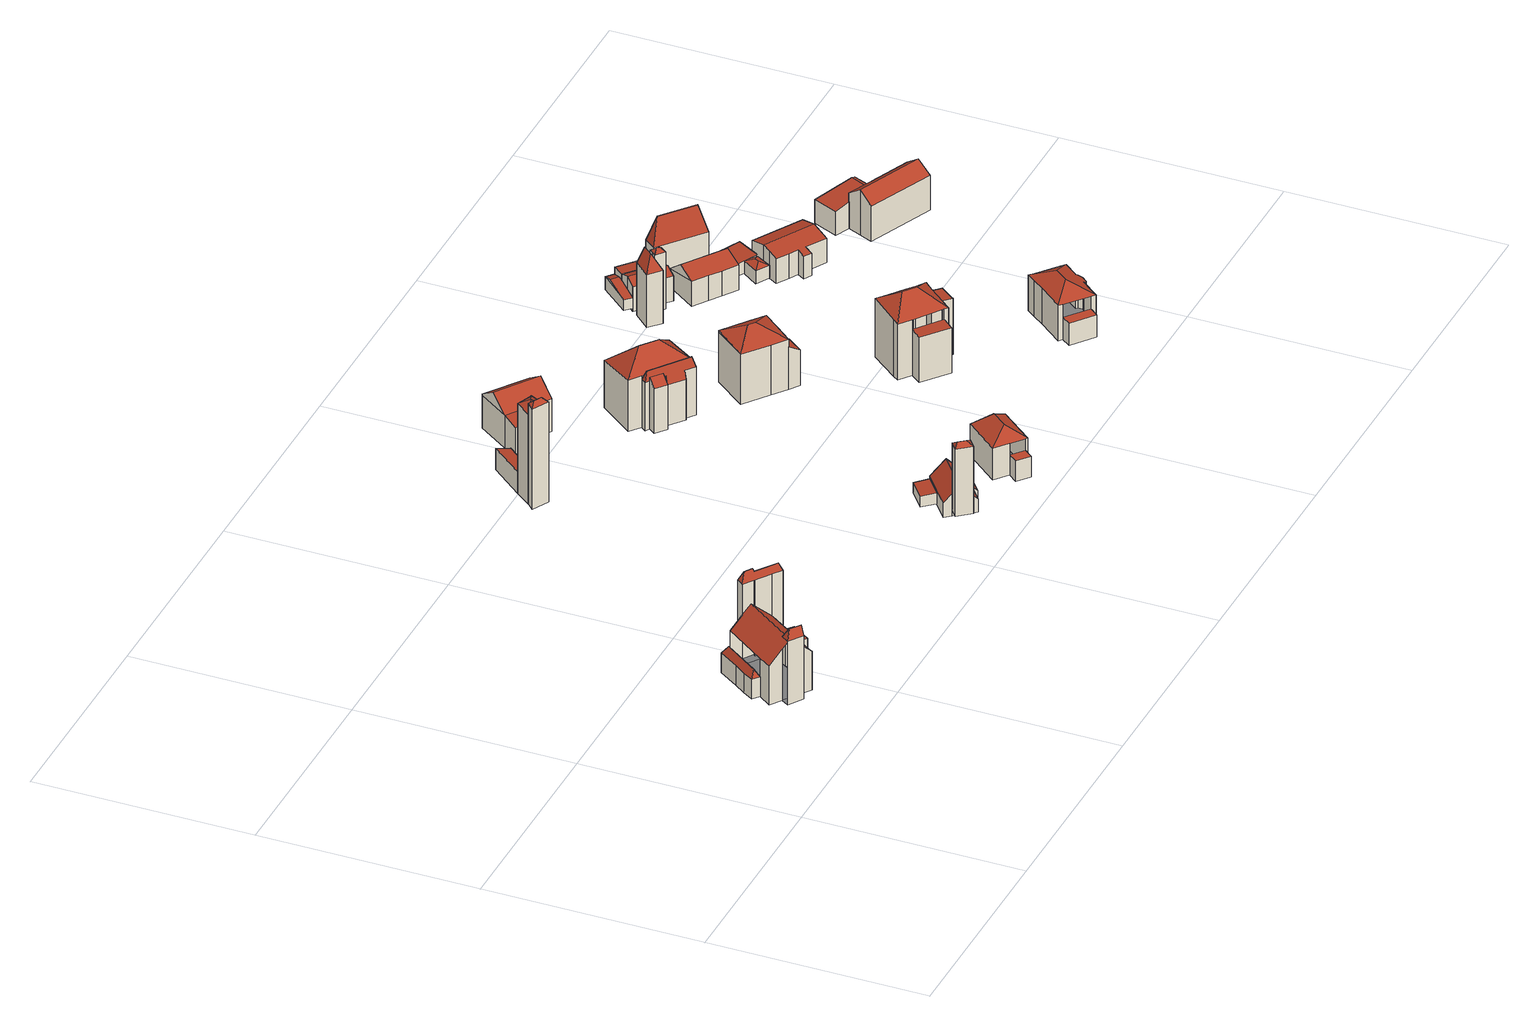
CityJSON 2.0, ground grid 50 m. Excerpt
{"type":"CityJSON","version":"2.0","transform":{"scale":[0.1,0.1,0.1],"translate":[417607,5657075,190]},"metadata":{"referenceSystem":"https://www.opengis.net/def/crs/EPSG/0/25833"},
"CityObjects":{
"building1":{"type":"Building","attributes":{"Gemeindeschluessel":14612000,"Geometrietyp2DReferenz":"3000","function":"31001_9998","roofType":"9999"},"children":["building1-1","building1-2","building1-3","building1-4","building1-5"]},
"building1-1":{"type":"BuildingPart","attributes":{"Dachtyp_tdc":"tdcFreeFormRoof","Dachneigung":67.09,"QualitaetDacherkennung":6,"Geometrietyp2DReferenz":"3000","measuredHeight":22.16,"roofType":"5000"},"parents":["building1"],"geometry":[{"type":"MultiSurface","lod":"2","boundaries":[[[0,1,2,3]],[[1,4,5,2]],[[4,6,7,5]],[[6,8,9,7]],[[8,10,11,9]],[[10,12,13,11]],[[12,14,13]],[[0,3,15]],[[16,10,8]],[[17,16,8,6]],[[18,17,6,4]],[[19,18,4,1]],[[19,1,0]],[[0,12,10,16,17,18,19]],[[2,5,7,9,11,13,20,3]]],"semantics":{"surfaces":[{"type":"WallSurface"},{"type":"RoofSurface"},{"type":"GroundSurface"}],"values":[0,0,0,0,0,0,0,0,1,1,1,1,1,1,2]}}]},
"building1-2":{"type":"BuildingPart","attributes":{"Dachtyp_tdc":"tdcGableRoof","Dachneigung":43.38,"QualitaetDacherkennung":53,"Geometrietyp2DReferenz":"3000","measuredHeight":14.36,"roofType":"3100"},"parents":["building1"],"geometry":[{"type":"MultiSurface","lod":"2","boundaries":[[[21,22,23]],[[21,24,25,22]],[[24,26,27,25]],[[26,28,29,27]],[[30,31,32,33]],[[31,34,35,36,32]],[[37,15,3,38]],[[14,39,40,13]],[[39,41,40]],[[42,15,37,34,31,30,43,44]],[[44,28,26,24,21,39,14,42]],[[22,25,27,29,45,46,33,32,36,47,38,3,20,13,40]]],"semantics":{"surfaces":[{"type":"WallSurface"},{"type":"RoofSurface"},{"type":"GroundSurface"}],"values":[0,0,0,0,0,0,0,0,0,1,1,2]}}]},
"building1-3":{"type":"BuildingPart","attributes":{"Dachtyp_tdc":"tdcFreeFormRoof","Dachneigung":60.33,"QualitaetDacherkennung":12,"Geometrietyp2DReferenz":"3000","measuredHeight":6.65,"roofType":"5000"},"parents":["building1"],"geometry":[{"type":"MultiSurface","lod":"2","boundaries":[[[48,49,50,51]],[[49,52,53,50]],[[52,54,55,53]],[[54,56,38,55]],[[56,57,47,38]],[[35,58,59,36]],[[58,48,51,59]],[[57,56,54,52,60]],[[52,49,48,58,61,60]],[[58,35,61]],[[35,57,60,61]],[[51,50,53,55,38,47,36,59]]],"semantics":{"surfaces":[{"type":"WallSurface"},{"type":"RoofSurface"},{"type":"GroundSurface"}],"values":[0,0,0,0,0,0,0,1,1,1,1,2]}}]},
"building1-4":{"type":"BuildingPart","attributes":{"Dachtyp_tdc":"tdcPolyFlatRoof","Dachneigung":0,"QualitaetDacherkennung":58,"Geometrietyp2DReferenz":"3000","measuredHeight":9.2,"roofType":"1000"},"parents":["building1"],"geometry":[{"type":"MultiSurface","lod":"2","boundaries":[[[41,62,63,40]],[[62,64,65,63]],[[64,23,22,65]],[[23,64,62,41]],[[40,63,65,22]]],"semantics":{"surfaces":[{"type":"WallSurface"},{"type":"RoofSurface"},{"type":"GroundSurface"}],"values":[0,0,0,1,2]}}]},
"building1-5":{"type":"BuildingPart","attributes":{"Dachtyp_tdc":"tdcFreeFormRoof","Dachneigung":63.24,"QualitaetDacherkennung":10,"Geometrietyp2DReferenz":"3000","measuredHeight":17.69,"roofType":"5000"},"parents":["building1"],"geometry":[{"type":"MultiSurface","lod":"2","boundaries":[[[66,67,68,29,28]],[[67,69,70,68]],[[71,72,69]],[[73,71,69,67]],[[73,67,66]],[[71,73,66,72]],[[29,68,70,33,46,45]]],"semantics":{"surfaces":[{"type":"WallSurface"},{"type":"RoofSurface"},{"type":"GroundSurface"}],"values":[0,0,1,1,0,1,2]}}]},
"building2":{"type":"Building","attributes":{"Dachtyp_tdc":"tdcFreeFormRoof","Gemeindeschluessel":14612000,"Dachneigung":43.32,"QualitaetDacherkennung":6,"Geometrietyp2DReferenz":"3000","measuredHeight":25.59,"function":"31001_9998","roofType":"5000"},"geometry":[{"type":"Solid","lod":"2","boundaries":[[[[74,75,76,77]],[[75,78,79,76]],[[78,80,81,79]],[[80,74,77,81]],[[82,80,78]],[[83,82,78,75]],[[83,75,74]],[[82,83,74,80]],[[77,76,79,81]]]],"semantics":{"surfaces":[{"type":"WallSurface"},{"type":"RoofSurface"},{"type":"GroundSurface"}],"values":[[0,0,0,0,1,1,1,1,2]]}}]},
"building3":{"type":"Building","attributes":{"Dachtyp_tdc":"tdcFreeFormRoof","Gemeindeschluessel":14612000,"Dachneigung":30.47,"QualitaetDacherkennung":8,"Geometrietyp2DReferenz":"3000","measuredHeight":23.4,"function":"31001_9998","roofType":"5000"},"geometry":[{"type":"Solid","lod":"2","boundaries":[[[[84,85,86,87]],[[85,88,89,86]],[[88,90,91,89]],[[90,92,93,91]],[[92,94,95,93]],[[94,84,87,95]],[[96,94,92]],[[97,96,92,90]],[[98,97,90,88]],[[99,98,88,85]],[[99,85,84]],[[96,97,98,99,84,94]],[[87,86,89,91,93,95]]]],"semantics":{"surfaces":[{"type":"WallSurface"},{"type":"RoofSurface"},{"type":"GroundSurface"}],"values":[[0,0,0,0,0,0,1,1,1,1,1,1,2]]}}]},
"building4":{"type":"Building","attributes":{"Dachtyp_tdc":"tdcFreeFormRoof","Gemeindeschluessel":14612000,"Dachneigung":35.99,"QualitaetDacherkennung":15,"Geometrietyp2DReferenz":"3000","measuredHeight":17.41,"function":"31001_9998","roofType":"5000"},"geometry":[{"type":"Solid","lod":"2","boundaries":[[[[100,101,102,103]],[[104,105,101,100]],[[105,106,102,101]],[[106,107,103,102]],[[107,104,100,103]],[[108,107,106]],[[109,108,106,105]],[[109,105,104]],[[108,109,104,107]]]],"semantics":{"surfaces":[{"type":"GroundSurface"},{"type":"WallSurface"},{"type":"RoofSurface"}],"values":[[0,1,1,1,1,2,2,2,2]]}}]},
"building5":{"type":"Building","attributes":{"Dachtyp_tdc":"tdcPolyFlatRoof","Gemeindeschluessel":14612000,"Dachneigung":16.91,"QualitaetDacherkennung":70,"Geometrietyp2DReferenz":"3000","measuredHeight":5.22,"function":"31001_9998","roofType":"2100"},"geometry":[{"type":"Solid","lod":"2","boundaries":[[[[110,111,91,93]],[[111,112,113,91]],[[112,114,115,113]],[[114,110,93,115]],[[114,112,111,110]],[[93,91,113,115]]]],"semantics":{"surfaces":[{"type":"WallSurface"},{"type":"RoofSurface"},{"type":"GroundSurface"}],"values":[[0,0,0,0,1,2]]}}]},
"building6":{"type":"Building","attributes":{"Dachtyp_tdc":"tdcGableRoof","Gemeindeschluessel":14612000,"Dachneigung":44.65,"QualitaetDacherkennung":78,"Geometrietyp2DReferenz":"3000","measuredHeight":7.04,"function":"31001_9998","roofType":"3100"},"geometry":[{"type":"Solid","lod":"2","boundaries":[[[[116,117,118,119]],[[117,120,121,118]],[[120,122,123,121]],[[122,124,125,123]],[[124,126,127,125]],[[126,128,129,127]],[[128,130,131,129]],[[130,132,133,131]],[[132,134,135,133]],[[134,136,137,135]],[[136,138,139,137]],[[138,140,141,139]],[[140,116,119,141]],[[136,134,132,130,128,126]],[[126,124,122,120,117,116,140,138,136]],[[119,118,121,123,125,127,129,131,133,135,137,139,141]]]],"semantics":{"surfaces":[{"type":"WallSurface"},{"type":"RoofSurface"},{"type":"GroundSurface"}],"values":[[0,0,0,0,0,0,0,0,0,0,0,0,0,1,1,2]]}}]},
"building7":{"type":"Building","attributes":{"Dachtyp_tdc":"tdcPolyFlatRoof","Gemeindeschluessel":14612000,"Dachneigung":4.9,"QualitaetDacherkennung":63,"Geometrietyp2DReferenz":"3000","measuredHeight":2.73,"function":"31001_9998","roofType":"2100"},"geometry":[{"type":"Solid","lod":"2","boundaries":[[[[142,143,135,144]],[[143,145,133,135]],[[145,146,147,133]],[[146,142,144,147]],[[146,145,143,142]],[[144,135,133,147]]]],"semantics":{"surfaces":[{"type":"WallSurface"},{"type":"RoofSurface"},{"type":"GroundSurface"}],"values":[[0,0,0,0,1,2]]}}]},
"building8":{"type":"Building","attributes":{"Gemeindeschluessel":14612000,"Geometrietyp2DReferenz":"3000","function":"31001_9998","roofType":"9999"},"children":["building8-1","building8-2"]},
"building8-1":{"type":"BuildingPart","attributes":{"Dachtyp_tdc":"tdcGableRoof","Dachneigung":34.64,"QualitaetDacherkennung":62,"Geometrietyp2DReferenz":"3000","measuredHeight":11.15,"roofType":"3100"},"parents":["building8"],"geometry":[{"type":"MultiSurface","lod":"2","boundaries":[[[148,149,150,151]],[[148,152,153,149]],[[152,154,155,153]],[[154,156,157,155]],[[156,158,159,157]],[[158,156,154,160,161,151]],[[162,163,161,160]],[[148,163,162,152]],[[152,162,160,154]],[[151,161,163,148]],[[150,149,153,155,157,159]]],"semantics":{"surfaces":[{"type":"WallSurface"},{"type":"RoofSurface"},{"type":"GroundSurface"}],"values":[0,0,0,0,0,1,1,0,0,0,2]}}]},
"building8-2":{"type":"BuildingPart","attributes":{"Dachtyp_tdc":"tdcPolyFlatRoof","Dachneigung":10.77,"QualitaetDacherkennung":64,"Geometrietyp2DReferenz":"3000","measuredHeight":8.03,"roofType":"2100"},"parents":["building8"],"geometry":[{"type":"MultiSurface","lod":"2","boundaries":[[[164,151,150,165]],[[158,166,167,159]],[[166,168,169,167]],[[168,164,165,169]],[[168,166,158,151,164]],[[165,150,159,167,169]]],"semantics":{"surfaces":[{"type":"WallSurface"},{"type":"RoofSurface"},{"type":"GroundSurface"}],"values":[0,0,0,0,1,2]}}]},
"building9":{"type":"Building","attributes":{"Gemeindeschluessel":14612000,"Geometrietyp2DReferenz":"3000","function":"31001_9998","roofType":"9999"},"children":["building9-1","building9-2"]},
"building9-1":{"type":"BuildingPart","attributes":{"Dachtyp_tdc":"tdcPolyFlatRoof","Dachneigung":0,"QualitaetDacherkennung":51,"Geometrietyp2DReferenz":"3000","measuredHeight":5.01,"roofType":"1000"},"parents":["building9"],"geometry":[{"type":"MultiSurface","lod":"2","boundaries":[[[170,171,172,173]],[[174,175,176,177]],[[175,170,173,176]],[[175,174,171,170]],[[173,172,177,176]]],"semantics":{"surfaces":[{"type":"WallSurface"},{"type":"RoofSurface"},{"type":"GroundSurface"}],"values":[0,0,0,1,2]}}]},
"building9-2":{"type":"BuildingPart","attributes":{"Dachtyp_tdc":"tdcHipRoof","Dachneigung":35.22,"QualitaetDacherkennung":75,"Geometrietyp2DReferenz":"3000","measuredHeight":10.64,"roofType":"3200"},"parents":["building9"],"geometry":[{"type":"MultiSurface","lod":"2","boundaries":[[[178,179,180,181]],[[179,182,183,180]],[[182,184,177,183]],[[184,174,177]],[[185,186,187,172,171]],[[186,188,189,187]],[[188,178,181,189]],[[179,178,188,190]],[[186,185,184,182,191]],[[188,186,191,190]],[[182,179,190,191]],[[181,180,183,177,172,187,189]]],"semantics":{"surfaces":[{"type":"WallSurface"},{"type":"RoofSurface"},{"type":"GroundSurface"}],"values":[0,0,0,0,0,0,0,1,1,1,1,2]}}]},
"building10":{"type":"Building","attributes":{"Gemeindeschluessel":14612000,"Geometrietyp2DReferenz":"3000","function":"31001_9998","roofType":"9999"},"children":["building10-1","building10-2","building10-3"]},
"building10-1":{"type":"BuildingPart","attributes":{"Dachtyp_tdc":"tdcHipRoof","Dachneigung":43.11,"QualitaetDacherkennung":27,"Geometrietyp2DReferenz":"3000","measuredHeight":16.66,"roofType":"3200"},"parents":["building10"],"geometry":[{"type":"MultiSurface","lod":"2","boundaries":[[[192,193,194,195]],[[193,196,197,194]],[[196,198,199,197]],[[198,200,201,199]],[[200,202,203,201]],[[202,204,205,203]],[[204,206,207,205]],[[206,208,207]],[[209,192,195,210,211]],[[206,204,212]],[[193,192,213]],[[204,202,200,198,196,193,213,212]],[[192,209,206,212,213]],[[195,194,197,199,201,203,205,207,210]]],"semantics":{"surfaces":[{"type":"WallSurface"},{"type":"RoofSurface"},{"type":"GroundSurface"}],"values":[0,0,0,0,0,0,0,0,0,1,1,1,1,2]}}]},
"building10-2":{"type":"BuildingPart","attributes":{"Dachtyp_tdc":"tdcPolyFlatRoof","Dachneigung":43.28,"QualitaetDacherkennung":29,"Geometrietyp2DReferenz":"3000","measuredHeight":12.68,"roofType":"2100"},"parents":["building10"],"geometry":[{"type":"MultiSurface","lod":"2","boundaries":[[[214,215,216,217,218]],[[215,219,220,216]],[[219,221,222,223,220]],[[219,215,214,221]],[[223,217,216,220]]],"semantics":{"surfaces":[{"type":"WallSurface"},{"type":"RoofSurface"},{"type":"GroundSurface"}],"values":[0,0,0,1,2]}}]},
"building10-3":{"type":"BuildingPart","attributes":{"Dachtyp_tdc":"tdcFreeFormRoof","Dachneigung":72.92,"QualitaetDacherkennung":27,"Geometrietyp2DReferenz":"3000","measuredHeight":14.11,"roofType":"5000"},"parents":["building10"],"geometry":[{"type":"MultiSurface","lod":"2","boundaries":[[[224,225,226,227]],[[225,218,217,226]],[[222,228,223]],[[228,229,230,223]],[[229,211,210,230]],[[208,231,232,207]],[[231,233,234,232]],[[233,235,236,234]],[[235,237,238,236]],[[237,224,227,238]],[[233,231,208,239]],[[208,211,240,239]],[[211,229,240]],[[229,228,222,218,225,224,237,235,233,239,240]],[[227,226,217,223,230,210,207,232,234,236,238]]],"semantics":{"surfaces":[{"type":"WallSurface"},{"type":"RoofSurface"},{"type":"GroundSurface"}],"values":[0,0,0,0,0,0,0,0,0,0,1,1,1,1,2]}}]},
"building11":{"type":"Building","attributes":{"Gemeindeschluessel":14612000,"Geometrietyp2DReferenz":"3000","function":"31001_9998","roofType":"9999"},"children":["building11-1","building11-2"]},
"building11-1":{"type":"BuildingPart","attributes":{"Dachtyp_tdc":"tdcPolyFlatRoof","Dachneigung":29.55,"QualitaetDacherkennung":54,"Geometrietyp2DReferenz":"3000","measuredHeight":10.35,"roofType":"2100"},"parents":["building11"],"geometry":[{"type":"MultiSurface","lod":"2","boundaries":[[[241,242,243,244]],[[242,245,246,243]],[[245,247,248,246]],[[247,245,242,241]],[[244,243,246,248]]],"semantics":{"surfaces":[{"type":"WallSurface"},{"type":"RoofSurface"},{"type":"GroundSurface"}],"values":[0,0,0,1,2]}}]},
"building11-2":{"type":"BuildingPart","attributes":{"Dachtyp_tdc":"tdcHipRoof","Dachneigung":28.49,"QualitaetDacherkennung":67,"Geometrietyp2DReferenz":"3000","measuredHeight":14.99,"roofType":"3200"},"parents":["building11"],"geometry":[{"type":"MultiSurface","lod":"2","boundaries":[[[249,250,251,252]],[[250,253,254,251]],[[253,255,256,254]],[[255,257,258,256]],[[257,259,260,258]],[[259,261,241,244,260]],[[262,249,252,248,247]],[[263,250,264]],[[262,265,266,267]],[[250,249,262,267,264]],[[268,269,263,264,267,266]],[[255,269,268,257]],[[257,268,266,259]],[[253,263,269,255]],[[259,266,265,261]],[[261,265,262]],[[250,263,253]],[[252,251,254,256,258,260,244,248]]],"semantics":{"surfaces":[{"type":"WallSurface"},{"type":"RoofSurface"},{"type":"GroundSurface"}],"values":[0,0,0,0,0,0,0,1,1,1,1,0,0,0,0,0,0,2]}}]},
"building12":{"type":"Building","attributes":{"Dachtyp_tdc":"tdcGableRoof","Gemeindeschluessel":14612000,"Dachneigung":69.99,"QualitaetDacherkennung":7,"Geometrietyp2DReferenz":"3000","measuredHeight":8.06,"function":"31001_9998","roofType":"3100"},"geometry":[{"type":"Solid","lod":"2","boundaries":[[[[270,271,272]],[[273,270,272,274]],[[271,275,274,272]],[[276,277,278,279]],[[270,273,277,276]],[[273,275,278,277]],[[275,271,279,278]],[[271,270,276,279]],[[275,273,274]]]],"semantics":{"surfaces":[{"type":"WallSurface"},{"type":"RoofSurface"},{"type":"GroundSurface"}],"values":[[0,1,1,2,0,0,0,0,0]]}}]},
"building13":{"type":"Building","attributes":{"Dachtyp_tdc":"tdcFreeFormRoof","Gemeindeschluessel":14612000,"Dachneigung":62.04,"QualitaetDacherkennung":6,"Geometrietyp2DReferenz":"3000","measuredHeight":16.46,"function":"31001_9998","roofType":"5000"},"geometry":[{"type":"Solid","lod":"2","boundaries":[[[[280,281,282,283]],[[281,284,285,282]],[[284,286,287,285]],[[286,288,289,287]],[[288,280,283,289]],[[290,288,286]],[[291,290,286,284]],[[291,284,281]],[[290,280,288]],[[291,280,290]],[[280,291,281]],[[283,282,285,287,289]]]],"semantics":{"surfaces":[{"type":"WallSurface"},{"type":"RoofSurface"},{"type":"GroundSurface"}],"values":[[0,0,0,0,0,0,1,1,1,1,1,2]]}}]},
"building14":{"type":"Building","attributes":{"Dachtyp_tdc":"tdcFreeFormRoof","Gemeindeschluessel":14612000,"Dachneigung":12.73,"QualitaetDacherkennung":22,"Geometrietyp2DReferenz":"3000","measuredHeight":4.02,"function":"31001_9998","roofType":"5000"},"geometry":[{"type":"Solid","lod":"2","boundaries":[[[[292,293,294,295]],[[293,296,297,294]],[[296,298,299,297]],[[298,300,301,299]],[[300,292,295,301]],[[302,296,293,303]],[[298,302,303,292,300]],[[298,296,302]],[[293,292,303]],[[295,294,297,299,301]]]],"semantics":{"surfaces":[{"type":"WallSurface"},{"type":"RoofSurface"},{"type":"GroundSurface"}],"values":[[0,0,0,0,0,1,1,0,0,2]]}}]},
"building15":{"type":"Building","attributes":{"Gemeindeschluessel":14612000,"Geometrietyp2DReferenz":"3000","function":"31001_9998","roofType":"9999"},"children":["building15-1","building15-2"]},
"building15-1":{"type":"BuildingPart","attributes":{"Dachtyp_tdc":"tdcFreeFormRoof","Dachneigung":41.7,"QualitaetDacherkennung":9,"Geometrietyp2DReferenz":"3000","measuredHeight":14.93,"roofType":"5000"},"parents":["building15"],"geometry":[{"type":"MultiSurface","lod":"2","boundaries":[[[304,305,306,307]],[[305,308,309,306]],[[308,310,311,312,309]],[[313,304,307,314,315]],[[316,310,308,305]],[[317,316,305,304]],[[317,304,313]],[[316,317,313,310]],[[307,306,309,312,314]]],"semantics":{"surfaces":[{"type":"WallSurface"},{"type":"RoofSurface"},{"type":"GroundSurface"}],"values":[0,0,0,0,1,1,1,1,2]}}]},
"building15-2":{"type":"BuildingPart","attributes":{"Dachtyp_tdc":"tdcGableRoof","Dachneigung":21.97,"QualitaetDacherkennung":66,"Geometrietyp2DReferenz":"3000","measuredHeight":7.11,"roofType":"3100"},"parents":["building15"],"geometry":[{"type":"MultiSurface","lod":"2","boundaries":[[[318,319,320,321]],[[319,322,323,320]],[[322,315,314,323]],[[311,324,325,312]],[[324,326,327,325]],[[326,328,329,327]],[[328,330,331,329]],[[330,332,333,331]],[[332,318,321,333]],[[328,326,324,311,315,322,319]],[[319,318,332,330,328]],[[321,320,323,314,312,325,327,329,331,333]]],"semantics":{"surfaces":[{"type":"WallSurface"},{"type":"RoofSurface"},{"type":"GroundSurface"}],"values":[0,0,0,0,0,0,0,0,0,1,1,2]}}]},
"building16":{"type":"Building","attributes":{"Gemeindeschluessel":14612000,"Geometrietyp2DReferenz":"3000","function":"31001_9998","roofType":"9999"},"children":["building16-1","building16-2","building16-3"]},
"building16-1":{"type":"BuildingPart","attributes":{"Dachtyp_tdc":"tdcHipRoof","Dachneigung":35.23,"QualitaetDacherkennung":57,"Geometrietyp2DReferenz":"3000","measuredHeight":17.44,"roofType":"3200"},"parents":["building16"],"geometry":[{"type":"MultiSurface","lod":"2","boundaries":[[[334,335,336,337]],[[335,338,339,336]],[[338,340,341,339]],[[340,342,343,341]],[[342,344,345,343]],[[344,346,347,345]],[[346,348,349,347]],[[348,350,351,349]],[[350,352,351]],[[353,354,355,356]],[[354,357,358,359,355]],[[360,334,337,361,362]],[[354,353,350,348,363]],[[338,335,334,364]],[[348,346,344,342,340,338,364,363]],[[334,360,357,354,363,364]],[[337,336,339,341,343,345,347,349,351,356,355,359,361]]],"semantics":{"surfaces":[{"type":"WallSurface"},{"type":"RoofSurface"},{"type":"GroundSurface"}],"values":[0,0,0,0,0,0,0,0,0,0,0,0,1,1,1,1,2]}}]},
"building16-2":{"type":"BuildingPart","attributes":{"Dachtyp_tdc":"tdcPolyFlatRoof","Dachneigung":4.23,"QualitaetDacherkennung":62,"Geometrietyp2DReferenz":"3000","measuredHeight":11.32,"roofType":"2100"},"parents":["building16"],"geometry":[{"type":"MultiSurface","lod":"2","boundaries":[[[358,365,366,359]],[[365,367,368,366]],[[365,358,362,367]],[[368,361,359,366]],[[367,362,361,368]]],"semantics":{"surfaces":[{"type":"WallSurface"},{"type":"RoofSurface"},{"type":"GroundSurface"}],"values":[0,0,1,2,0]}}]},
"building16-3":{"type":"BuildingPart","attributes":{"Dachtyp_tdc":"tdcPolyFlatRoof","Dachneigung":2.99,"QualitaetDacherkennung":46,"Geometrietyp2DReferenz":"3000","measuredHeight":13.96,"roofType":"2100"},"parents":["building16"],"geometry":[{"type":"MultiSurface","lod":"2","boundaries":[[[352,369,370,351]],[[369,371,372,370]],[[371,373,374,372]],[[373,375,376,374]],[[375,353,356,376]],[[375,373,371,369,352,353]],[[356,351,370,372,374,376]]],"semantics":{"surfaces":[{"type":"WallSurface"},{"type":"RoofSurface"},{"type":"GroundSurface"}],"values":[0,0,0,0,0,1,2]}}]},
"building17":{"type":"Building","attributes":{"Dachtyp_tdc":"tdcPolyFlatRoof","Gemeindeschluessel":14612000,"Dachneigung":5.29,"QualitaetDacherkennung":73,"Geometrietyp2DReferenz":"3000","measuredHeight":5.94,"function":"31001_9998","roofType":"2100"},"geometry":[{"type":"Solid","lod":"2","boundaries":[[[[377,378,379,380]],[[378,381,382,379]],[[381,383,384,382]],[[383,385,386,384]],[[385,387,388,386]],[[387,389,390,388]],[[389,377,380,390]],[[389,387,385,383,381,378,377]],[[380,379,382,384,386,388,390]]]],"semantics":{"surfaces":[{"type":"WallSurface"},{"type":"RoofSurface"},{"type":"GroundSurface"}],"values":[[0,0,0,0,0,0,0,1,2]]}}]},
"building18":{"type":"Building","attributes":{"Dachtyp_tdc":"tdcFreeFormRoof","Gemeindeschluessel":14612000,"Dachneigung":38.67,"QualitaetDacherkennung":68,"Geometrietyp2DReferenz":"3000","measuredHeight":7.83,"function":"31001_9998","roofType":"5000"},"geometry":[{"type":"Solid","lod":"2","boundaries":[[[[391,392,393,394]],[[392,395,396,393]],[[395,397,398,396]],[[397,399,400,398]],[[399,401,402,400]],[[401,391,394,402]],[[403,399,397,404]],[[391,401,403,404,395,392]],[[397,395,404]],[[401,399,403]],[[394,393,396,398,400,402]]]],"semantics":{"surfaces":[{"type":"WallSurface"},{"type":"RoofSurface"},{"type":"GroundSurface"}],"values":[[0,0,0,0,0,0,1,1,0,0,2]]}}]},
"building19":{"type":"Building","attributes":{"Dachtyp_tdc":"tdcFreeFormRoof","Gemeindeschluessel":14612000,"Dachneigung":74.89,"QualitaetDacherkennung":11,"Geometrietyp2DReferenz":"3000","measuredHeight":13,"function":"31001_9998","roofType":"5000"},"geometry":[{"type":"Solid","lod":"2","boundaries":[[[[405,406,407,408]],[[406,409,410,407]],[[409,411,412,410]],[[411,405,408,412]],[[413,411,409]],[[414,413,409,406]],[[414,406,405]],[[413,414,405,411]],[[408,407,410,412]]]],"semantics":{"surfaces":[{"type":"WallSurface"},{"type":"RoofSurface"},{"type":"GroundSurface"}],"values":[[0,0,0,0,1,1,1,1,2]]}}]},
"building20":{"type":"Building","attributes":{"Gemeindeschluessel":14612000,"Geometrietyp2DReferenz":"3000","function":"31001_9998","roofType":"9999"},"children":["building20-1","building20-2"]},
"building20-1":{"type":"BuildingPart","attributes":{"Dachtyp_tdc":"tdcFreeFormRoof","Dachneigung":25.56,"QualitaetDacherkennung":23,"Geometrietyp2DReferenz":"3000","measuredHeight":3.95,"roofType":"5000"},"parents":["building20"],"geometry":[{"type":"MultiSurface","lod":"2","boundaries":[[[415,416,417,418,419]],[[420,421,422,423]],[[421,415,419,422]],[[420,424,416,425]],[[426,425,416,415]],[[426,415,421]],[[421,420,425,426]],[[419,418,423,422]]],"semantics":{"surfaces":[{"type":"WallSurface"},{"type":"RoofSurface"},{"type":"GroundSurface"}],"values":[0,0,0,1,1,1,1,2]}}]},
"building20-2":{"type":"BuildingPart","attributes":{"Dachtyp_tdc":"tdcPolyFlatRoof","Dachneigung":10.02,"QualitaetDacherkennung":53,"Geometrietyp2DReferenz":"3000","measuredHeight":3.57,"roofType":"2100"},"parents":["building20"],"geometry":[{"type":"MultiSurface","lod":"2","boundaries":[[[427,428,429,430]],[[428,431,420,423,429]],[[417,432,433,418]],[[432,434,435,433]],[[434,427,430,435]],[[434,432,417,424,431,428,427]],[[430,429,423,418,433,435]]],"semantics":{"surfaces":[{"type":"WallSurface"},{"type":"RoofSurface"},{"type":"GroundSurface"}],"values":[0,0,0,0,0,1,2]}}]},
"building21":{"type":"Building","attributes":{"Dachtyp_tdc":"tdcGableRoof","Gemeindeschluessel":14612000,"Dachneigung":14.1,"QualitaetDacherkennung":73,"Geometrietyp2DReferenz":"3000","measuredHeight":7.09,"function":"31001_9998","roofType":"3100"},"geometry":[{"type":"Solid","lod":"2","boundaries":[[[[436,437,438,439]],[[437,440,441,438]],[[440,442,443,441]],[[442,444,445,443]],[[444,446,447,445]],[[446,448,449,447]],[[448,450,451,449]],[[450,452,453,451]],[[452,454,455,453]],[[454,456,457,455]],[[456,458,459,457]],[[458,436,439,459]],[[454,452,450,448]],[[448,446,444,442,440,437,436,458,456,454]],[[439,438,441,443,445,447,449,451,453,455,457,459]]]],"semantics":{"surfaces":[{"type":"WallSurface"},{"type":"RoofSurface"},{"type":"GroundSurface"}],"values":[[0,0,0,0,0,0,0,0,0,0,0,0,1,1,2]]}}]},
"building22":{"type":"Building","attributes":{"Gemeindeschluessel":14612000,"Geometrietyp2DReferenz":"3000","function":"31001_9998","roofType":"9999"},"children":["building22-1","building22-2"]},
"building22-1":{"type":"BuildingPart","attributes":{"Dachtyp_tdc":"tdcHipRoof","Dachneigung":29.95,"QualitaetDacherkennung":75,"Geometrietyp2DReferenz":"3000","measuredHeight":11.08,"roofType":"3200"},"parents":["building22"],"geometry":[{"type":"MultiSurface","lod":"2","boundaries":[[[460,461,462,463]],[[461,464,465,462]],[[464,466,467,465]],[[466,468,469,467]],[[468,470,471,469]],[[470,472,471]],[[473,474,475]],[[473,476,477,474]],[[476,478,479,477]],[[478,480,481,479]],[[480,482,483,481]],[[482,484,485,483]],[[484,486,487,485]],[[486,488,489,487]],[[488,490,491,489]],[[490,492,493,491]],[[492,460,463,493]],[[488,486,484,482,494]],[[476,473,470,468,495]],[[482,480,478,476,495,494]],[[468,466,464,461,460,492,490,488,494,495]],[[463,462,465,467,469,471,474,477,479,481,483,485,487,489,491,493]]],"semantics":{"surfaces":[{"type":"WallSurface"},{"type":"RoofSurface"},{"type":"GroundSurface"}],"values":[0,0,0,0,0,0,0,0,0,0,0,0,0,0,0,0,0,1,1,1,1,2]}}]},
"building22-2":{"type":"BuildingPart","attributes":{"Dachtyp_tdc":"tdcPolyFlatRoof","Dachneigung":0,"QualitaetDacherkennung":49,"Geometrietyp2DReferenz":"3000","measuredHeight":5.45,"roofType":"1000"},"parents":["building22"],"geometry":[{"type":"MultiSurface","lod":"2","boundaries":[[[472,496,497,471]],[[496,498,499,497]],[[498,475,474,499]],[[475,498,496,472]],[[471,497,499,474]]],"semantics":{"surfaces":[{"type":"WallSurface"},{"type":"RoofSurface"},{"type":"GroundSurface"}],"values":[0,0,0,1,2]}}]},
"building23":{"type":"Building","attributes":{"Gemeindeschluessel":14612000,"Geometrietyp2DReferenz":"3000","function":"31001_9998","roofType":"9999"},"children":["building23-1","building23-2"]},
"building23-1":{"type":"BuildingPart","attributes":{"Dachtyp_tdc":"tdcGableRoof","Dachneigung":10.33,"QualitaetDacherkennung":17,"Geometrietyp2DReferenz":"3000","measuredHeight":7.49,"roofType":"3100"},"parents":["building23"],"geometry":[{"type":"MultiSurface","lod":"2","boundaries":[[[500,501,502,503,504,505,506,507,508]],[[509,510,503,502]],[[510,511,504,503]],[[511,512,505,504]],[[512,513,506,505]],[[513,514,507,506]],[[514,515,508,507]],[[515,516,500,508]],[[513,512,511,510,509,517]],[[517,516,515,514,513]]],"semantics":{"surfaces":[{"type":"GroundSurface"},{"type":"WallSurface"},{"type":"RoofSurface"}],"values":[0,1,1,1,1,1,1,1,2,2]}}]},
"building23-2":{"type":"BuildingPart","attributes":{"Dachtyp_tdc":"tdcGableRoof","Dachneigung":34.91,"QualitaetDacherkennung":75,"Geometrietyp2DReferenz":"3000","measuredHeight":10.96,"roofType":"3100"},"parents":["building23"],"geometry":[{"type":"MultiSurface","lod":"2","boundaries":[[[518,519,503,520]],[[519,521,509,502,503]],[[522,523,508,500,516]],[[523,524,525,508]],[[524,526,527,525]],[[526,528,529,527]],[[528,530,531,529]],[[530,518,520,531]],[[526,524,523,522,521,519,518]],[[518,530,528,526]],[[520,503,502,501,500,508,525,527,529,531]]],"semantics":{"surfaces":[{"type":"WallSurface"},{"type":"RoofSurface"},{"type":"GroundSurface"}],"values":[0,0,0,0,0,0,0,0,1,1,2]}}]}
},
"vertices":[
[121,183,460],[133,199,460],[133,199,262],[121,183,262],[166,177,460],[166,177,262],[162,172,460],[162,172,262],[210,139,460],[210,139,262],[201,127,460],[201,127,262],[180,142,460],[180,142,262],[180,142,357],[121,183,385],[200,137,477],[152,170,477],[152,174,483],[135,185,483],[138,171,262],
[121,56,356],[121,56,262],[121,56,354],[103,32,356],[103,32,262],[93,16,356],[93,16,262],[67,35,386],[67,35,262],[34,57,387],[8,75,356],[8,75,262],[34,57,262],[29,104,356],[29,104,310],[29,104,262],[97,200,357],[97,200,262],[151,99,357],[151,99,262],[151,99,354],[138,171,405],[35,57,387],[50,46,405],[50,46,262],[35,57,262],[97,199,262],
[29,140,309],[47,165,310],[47,165,262],[29,140,262],[79,212,310],[79,212,262],[95,201,309],[95,201,262],[97,200,309],[97,199,310],[13,116,310],[13,116,262],[82,197,328],[27,118,327],
[167,88,354],[167,88,262],[137,45,354],[137,45,262],
[67,35,418],[55,18,418],[55,18,262],[22,40,418],[22,40,262],[37,43,439],[35,57,418],[61,26,439],
[652,878,380],[668,894,380],[668,894,134],[652,878,134],[700,878,380],[700,878,134],[691,858,380],[691,858,134],[686,873,390],[670,881,390],
[713,872,354],[700,878,354],[700,878,133],[713,872,133],[668,894,354],[668,894,133],[696,929,354],[696,929,133],[730,916,354],[730,916,133],[733,915,354],[733,915,133],[729,913,355],[703,903,367],[702,902,367],[706,890,362],
[972,75,132],[991,90,132],[1015,60,132],[997,45,132],[972,75,297],[991,90,297],[1015,60,297],[997,45,297],[999,61,306],[986,77,306],
[730,916,175],[696,929,185],[758,1005,185],[758,1005,133],[785,983,175],[785,983,133],
[1091,84,137],[1070,67,137],[1070,67,117],[1091,84,117],[1063,77,149],[1063,77,117],[1026,47,149],[1026,47,117],[1015,60,165],[1015,60,117],[1001,77,188],[1001,77,117],[991,90,171],[991,90,117],[979,105,152],[979,105,117],[1019,136,152],[1019,136,117],[1061,170,152],[1061,170,117],[1083,143,188],[1083,143,117],[1107,113,149],[1107,113,117],[1083,94,149],[1083,94,117],
[1039,197,142],[1061,170,145],[1039,197,117],[1019,136,145],[997,163,142],[997,163,117],
[887,1090,214],[887,1090,134],[837,1019,134],[837,1019,214],[980,1025,214],[980,1025,134],[930,954,214],[930,954,134],[895,978,214],[895,978,134],[877,991,214],[877,991,134],[956,990,245],[863,1056,245],[980,1025,217],[887,1090,217],
[814,986,206],[814,986,134],[864,974,210],[864,974,134],[853,958,206],[853,958,134],
[1183,31,150],[1199,51,150],[1199,51,100],[1183,31,100],[1227,28,150],[1211,8,150],[1211,8,100],[1227,28,100],
[1285,111,178],[1295,102,178],[1295,102,100],[1285,111,100],[1231,25,178],[1231,25,100],[1227,28,178],[1199,51,178],[1169,76,178],[1169,76,100],[1233,154,178],[1233,154,100],[1247,107,207],[1218,72,207],
[1036,829,228],[1098,909,218],[1098,909,102],[1036,829,102],[1130,884,218],[1130,884,102],[1134,889,213],[1134,889,102],[1189,846,213],[1189,846,102],[1186,841,219],[1186,841,102],[1217,816,219],[1217,816,102],[1156,737,228],[1156,737,102],[1156,737,220],[1061,810,228],[1061,810,102],[1061,810,220],[1143,806,269],[1106,835,269],
[1086,773,229],[1075,758,211],[1075,758,102],[1086,773,102],[1086,773,220],[1050,778,211],[1050,778,102],[1061,793,229],[1061,793,220],[1061,793,102],
[1089,764,201],[1092,769,220],[1092,769,102],[1089,764,102],[1061,793,221],[1052,799,220],[1052,799,102],[1155,737,220],[1155,737,102],[1147,726,220],[1147,726,102],[1126,742,220],[1126,742,102],[1122,738,201],[1122,738,102],[1146,736,243],[1062,800,243],
[1375,643,178],[1395,626,162],[1395,626,74],[1375,643,74],[1368,589,162],[1368,589,74],[1346,606,178],[1346,606,74],
[1313,631,196],[1257,674,196],[1257,674,74],[1313,631,74],[1314,748,196],[1314,748,74],[1343,726,196],[1343,726,74],[1373,704,196],[1373,704,74],[1403,680,196],[1403,680,74],[1375,643,196],[1346,606,196],[1314,748,201],[1324,687,224],[1375,643,199],[1403,680,201],[1339,676,224],[1373,704,201],[1343,726,201],
[1395,626,115],[1425,664,103],[1412,647,160],[1375,643,116],[1391,664,160],[1403,680,105],[1395,626,79],[1375,643,79],[1403,680,79],[1425,664,79],
[1425,938,254],[1399,908,254],[1399,908,124],[1425,938,124],[1371,932,254],[1371,932,124],[1405,969,254],[1405,969,124],[1431,945,254],[1431,945,124],[1418,957,287],[1397,934,289],
[1396,994,160],[1452,1059,166],[1452,1059,134],[1396,994,134],[1468,1046,166],[1468,1046,134],[1445,1019,172],[1445,1019,134],[1411,980,160],[1411,980,134],[1452,1028,174],[1436,1041,174],
[1445,922,267],[1425,938,267],[1425,938,127],[1445,922,127],[1431,945,267],[1431,945,127],[1439,954,267],[1439,954,188],[1439,954,127],[1458,937,267],[1458,937,127],[1458,937,188],[1440,939,276],[1444,936,276],
[1514,961,187],[1496,939,198],[1496,939,127],[1514,961,127],[1479,919,188],[1479,919,127],[1410,979,188],[1410,979,127],[1411,980,189],[1411,980,127],[1427,998,198],[1427,998,127],[1445,1019,187],[1445,1019,127],[1476,992,187],[1476,992,127],
[1543,448,154],[1553,461,155],[1553,461,17],[1543,448,17],[1603,524,161],[1603,524,17],[1628,504,161],[1628,504,17],[1660,479,161],[1660,479,17],[1672,469,161],[1672,469,17],[1676,466,161],[1676,466,17],[1696,450,162],[1696,450,17],[1681,431,160],[1681,431,17],[1681,431,157],[1654,396,157],[1639,376,155],[1639,376,17],[1654,396,17],[1631,382,155],[1631,382,130],[1631,382,17],[1570,427,154],[1570,427,17],[1570,427,130],[1635,443,191],[1605,466,191],
[1611,357,128],[1611,357,17],[1552,404,128],[1552,404,17],
[1700,416,155],[1700,416,17],[1687,399,155],[1687,399,17],[1678,388,155],[1678,388,17],[1674,381,155],[1674,381,17],
[1514,961,188],[1476,992,188],[1476,992,128],[1514,961,128],[1445,1019,188],[1445,1019,128],[1466,1044,185],[1466,1044,128],[1497,1017,185],[1497,1017,128],[1535,985,185],[1535,985,128],[1525,974,186],[1525,974,128],
[1541,838,183],[1516,856,183],[1516,856,122],[1541,838,122],[1482,880,183],[1482,880,122],[1531,950,166],[1531,950,122],[1625,885,166],[1625,885,122],[1575,815,183],[1575,815,122],[1600,850,200],[1507,915,200],
[1538,988,202],[1560,1015,202],[1560,1015,135],[1538,988,135],[1658,934,202],[1658,934,135],[1636,908,202],[1636,908,135],[1634,932,265],[1562,991,265],
[1615,795,149],[1641,831,149],[1641,831,148],[1641,831,118],[1615,795,118],[1667,812,149],[1646,777,149],[1646,777,118],[1667,812,118],[1647,827,149],[1645,808,157],[1640,800,157],
[1698,866,152],[1676,829,153],[1676,829,118],[1698,866,118],[1667,812,153],[1622,844,144],[1622,844,118],[1658,895,144],[1658,895,118],
[1689,702,172],[1672,712,172],[1672,712,117],[1689,702,117],[1682,729,177],[1682,729,117],[1662,740,177],[1662,740,117],[1634,757,177],[1634,757,117],[1646,777,183],[1646,777,117],[1657,795,188],[1657,795,117],[1676,829,178],[1676,829,117],[1787,764,178],[1787,764,117],[1768,730,188],[1768,730,117],[1745,692,177],[1745,692,117],[1699,719,177],[1699,719,117],
[1943,208,87],[1934,196,86],[1934,196,9],[1943,208,9],[1922,193,91],[1922,193,9],[1919,196,93],[1919,196,9],[1886,154,93],[1886,154,9],[1876,161,94],[1876,161,9],[1876,161,63],[1824,201,95],[1824,201,9],[1824,201,63],[1816,208,96],[1816,208,9],[1860,263,96],[1860,263,9],[1879,289,96],[1879,289,9],[1894,308,96],[1894,308,9],[1906,299,95],[1906,299,9],[1953,262,94],[1953,262,9],[1964,254,93],[1964,254,9],[1939,222,93],[1939,222,9],[1943,219,90],[1943,219,9],[1900,247,120],[1876,217,120],
[1860,141,63],[1860,141,9],[1809,181,63],[1809,181,9],
[1947,680,110],[1939,683,110],[1888,705,110],[1888,704,110],[1853,719,110],[1878,776,110],[1959,729,110],[1967,725,110],[1948,680,110],[1888,705,175],[1888,704,175],[1853,719,168],[1878,776,168],[1959,729,185],[1967,725,183],[1948,680,183],[1947,680,183],[1939,683,185],
[1875,674,220],[1888,704,197],[1875,674,110],[1888,705,197],[1947,680,196],[1948,680,196],[2041,640,196],[2041,640,110],[2028,610,220],[2028,610,110],[2015,578,196],[2015,578,110],[1862,644,196],[1862,644,110]
]}
